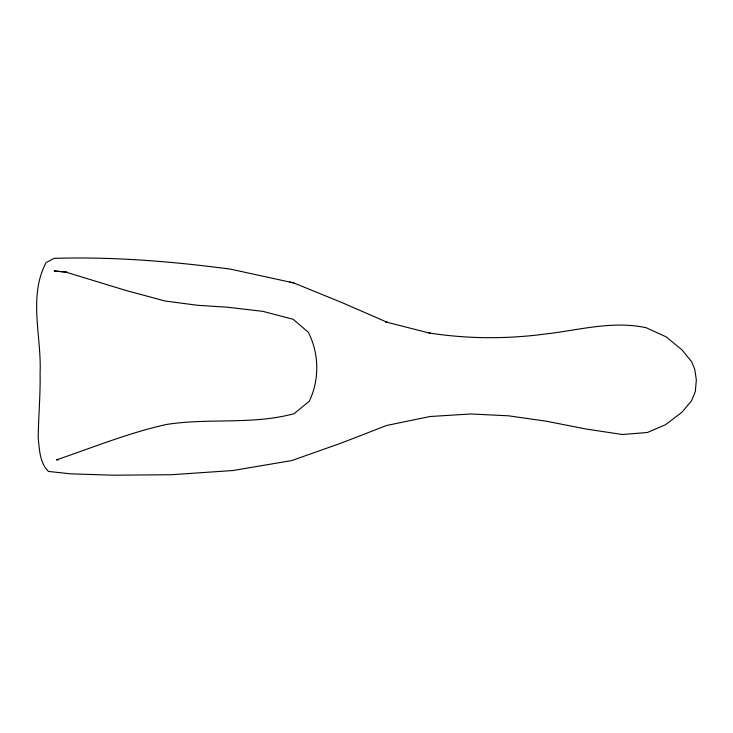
<?xml version="1.0" encoding="UTF-8"?>
<svg xmlns="http://www.w3.org/2000/svg" width="733" height="733" viewBox="0 0 733 733"><rect width="100%" height="100%" fill="white"/><g stroke="black" fill="none" stroke-linecap="round" stroke-linejoin="round"><path stroke-width="1.1" d="M58.53 459.82L56.359 459.903C92.825 447.524 128.596 432.864 166.327 424.499C208.722 417.773 252.344 425.067 294.125 413.659L309.271 401.244C319.634 379.612 319.203 353.663 308.346 332.306L293.173 319.286L262.909 311.36L227.267 307.209L197.369 305.276L164.934 300.979L125.297 290.268L66.007 272.154L54.169 270.972L67.207 272.135M289.718 282.04L293.731 282.929L342.778 302.931L387.372 322.355L385.457 321.851L430.546 333.359L429.007 332.956C467.352 338.967 506.329 339.15 544.793 334.083C578.374 330.299 612.422 320.385 646.176 327.743L666.022 336.795L681.965 349.843L691.613 361.726L694.774 369.295L696.35 380.051L695.296 391.614L691.531 400.814L681.837 412.303L665.417 424.764L647.386 432.488L622.363 434.513L586.143 429.043L545.801 421.127L508.427 415.803L470.861 413.971L429.978 416.518L386.658 425.47L341.807 442.851L291.789 460.562L232.92 470.522L171.311 474.727L113.065 475.204L70.643 473.839L48.46 471.429C39.619 462.752 39.481 449.512 38.198 437.995C38.473 416.326 40.507 394.73 40.086 373.06C41.708 336.584 28.083 296.718 46.042 262.661L54.077 258.364C113.074 256.568 172.127 261.397 230.583 269.158L293.731 282.929"/></g></svg>
